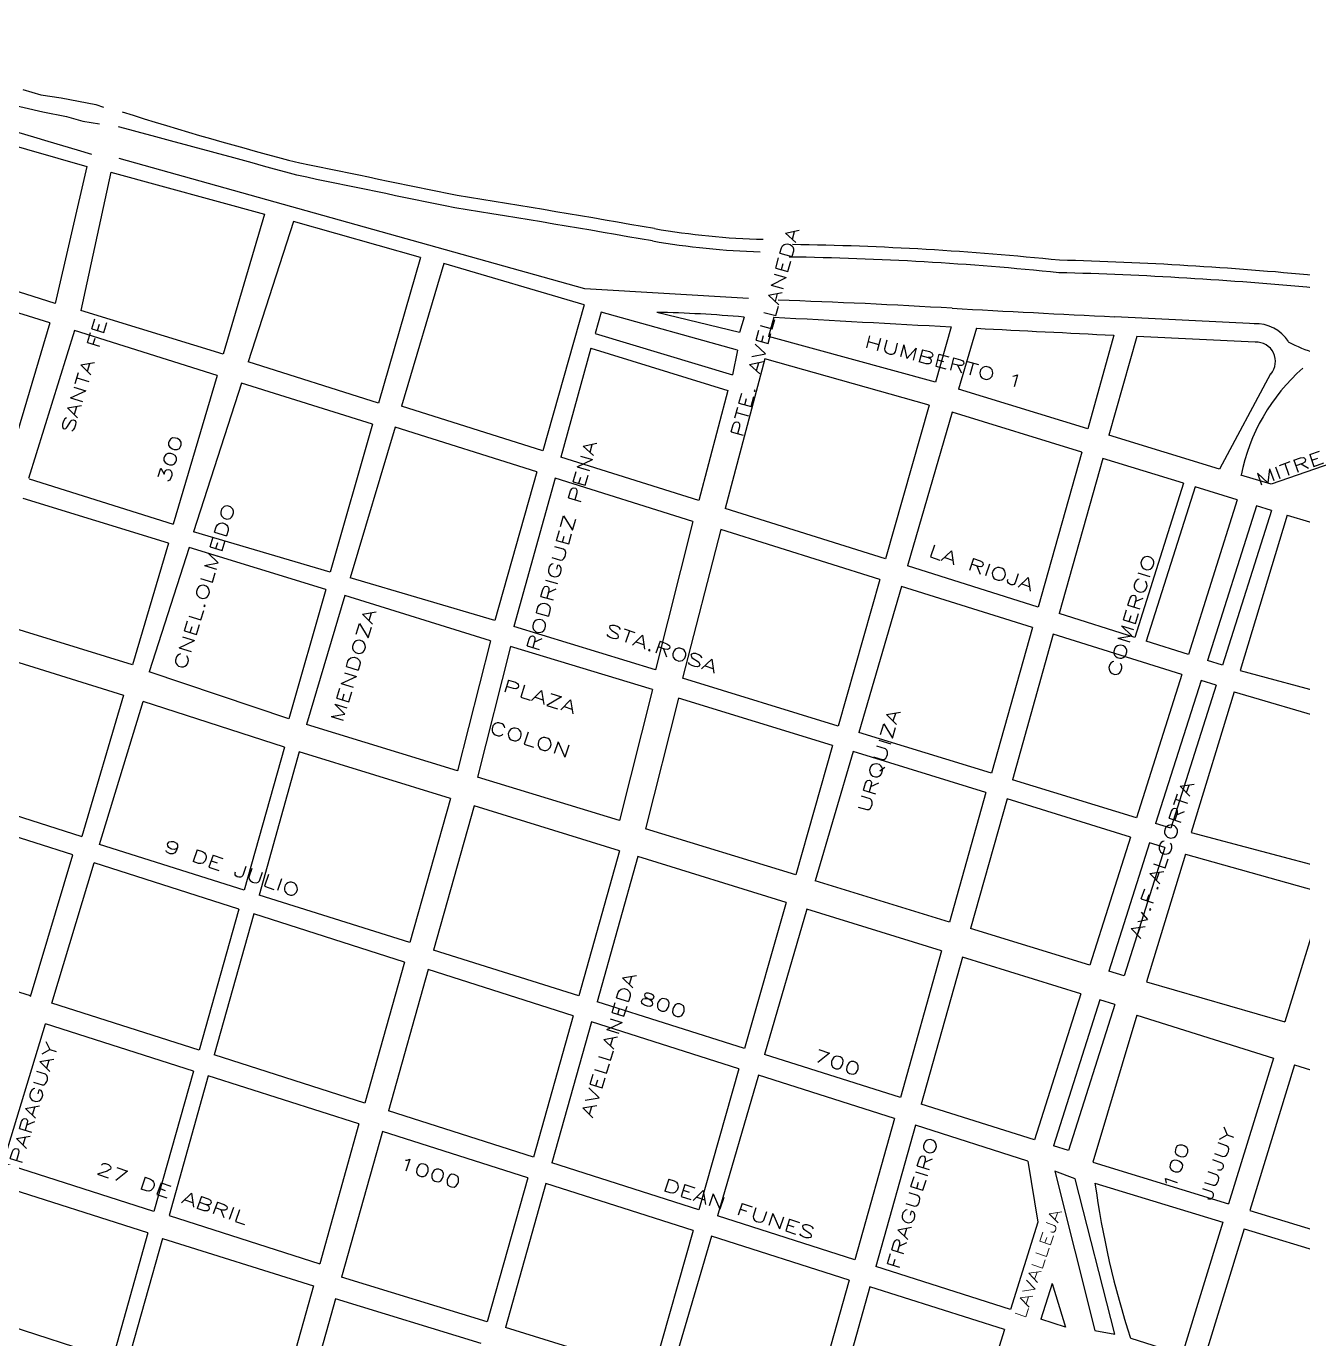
# Model space of a CAD drawing. Header units: millimetres. Extents: x 4374322 to 4409026, y 6503580 to 6534206.
# Drawn here: x 4385911 to 4386930, y 6524708 to 6525756 of the extents above; entities that cross this region are included whole.
import ezdxf

# ---------------------------------------------------------------- set-up
doc = ezdxf.new("R2010")
doc.units = ezdxf.units.MM
for name, color, linetype in [('LINEA CALLE', 252, 'Continuous'), ('NOMBRE CALLE', 252, 'Continuous'), ('RIO', 252, 'Continuous')]:
    doc.layers.add(name, color=color, linetype=linetype)
doc.styles.add('S1', font='ROMANS')

msp = doc.modelspace()

# ---------------------------------------------------------------- linework, layer by layer
at = {"layer": 'LINEA CALLE', "transparency": 33554687}
for p, q in [((4385844.9, 6525676.6), (4385959.2, 6525643.7)), ((4385959.2, 6525643.7), (4385933.9, 6525534.4)), ((4386356.9, 6525545.9), (4385984.9, 6525650)), ((4385978.3, 6525639.3), (4385954.3, 6525528.6)), ((4385978.3, 6525639.3), (4386101.1, 6525605.5)), ((4386101.1, 6525605.5), (4386068.1, 6525493.9)), ((4386124.1, 6525599.7), (4386088.1, 6525487.6)), ((4386225.6, 6525570.9), (4386124.1, 6525599.7)), ((4385933.9, 6525534.4), (4385814.4, 6525572)), ((4386225.6, 6525570.9), (4386192.2, 6525454.8)), ((4386244.2, 6525566.3), (4386210.4, 6525452.2)), ((4386356.4, 6525533.2), (4386244.2, 6525566.3)), ((4386487.7, 6525538.3), (4386356.9, 6525545.9)), ((4385929.6, 6525518.8), (4385878.4, 6525534.9)), ((4386068.1, 6525493.9), (4385954.3, 6525528.6)), ((4386356.4, 6525533.2), (4386323.5, 6525416.6)), ((4386369.9, 6525527.5), (4386365.3, 6525510.2)), ((4386479, 6525496.9), (4386369.9, 6525527.5)), ((4386480.5, 6525511), (4386414.4, 6525527.2)), ((4385929.6, 6525518.8), (4385894.3, 6525400.3)), ((4386484.2, 6525523.4), (4386480.5, 6525511)), ((4386507.9, 6525523.4), (4386503.6, 6525507.9)), ((4386649.6, 6525515.7), (4386637, 6525471.6)), ((4386669.8, 6525514.5), (4386655.5, 6525465.9)), ((4386893.2, 6525518), (4386780.3, 6525523.7)), ((4385949.3, 6525512.6), (4385912.6, 6525394.5)), ((4386063.1, 6525476.9), (4385949.3, 6525512.6)), ((4386365.3, 6525510.2), (4386474.9, 6525477.4)), ((4386637, 6525471.6), (4386503.6, 6525507.9)), ((4386779.6, 6525508.9), (4386758.7, 6525434.2)), ((4386797.9, 6525507.9), (4386775.5, 6525429.1)), ((4386892.5, 6525503.3), (4386797.9, 6525507.9)), ((4386361.8, 6525498.6), (4386337.7, 6525411.6)), ((4386361.8, 6525498.6), (4386471.2, 6525464.8)), ((4386479, 6525496.9), (4386474.9, 6525477.4)), ((4386192.2, 6525454.8), (4386088.1, 6525487.6)), ((4386500.8, 6525490.1), (4386469, 6525370.7)), ((4386632.1, 6525453.1), (4386500.8, 6525490.1)), ((4386063.1, 6525476.9), (4386028.1, 6525358.1)), ((4386904.8, 6525478), (4386863.9, 6525401.9)), ((4386082.7, 6525470.8), (4386044.4, 6525351.9)), ((4386187.4, 6525437.9), (4386082.7, 6525470.8)), ((4386471.2, 6525464.8), (4386447.9, 6525377)), ((4386758.7, 6525434.2), (4386655.5, 6525465.9)), ((4386323.5, 6525416.6), (4386210.4, 6525452.2)), ((4386632.1, 6525453.1), (4386597.2, 6525330.3)), ((4386650.5, 6525447.5), (4386614.6, 6525324.9)), ((4386753.9, 6525415.7), (4386650.5, 6525447.5)), ((4386187.4, 6525437.9), (4386153.5, 6525319.8)), ((4386205.4, 6525435.4), (4386169.4, 6525315.3)), ((4386318.7, 6525399.8), (4386205.4, 6525435.4)), ((4386863.9, 6525401.9), (4386775.5, 6525429.1)), ((4387004, 6525424.3), (4386905.3, 6525389.9)), ((4386447.9, 6525377), (4386337.7, 6525411.6)), ((4386753.9, 6525415.7), (4386719.1, 6525291.9)), ((4386770.7, 6525410.6), (4386735.8, 6525286.7)), ((4386835.2, 6525390.7), (4386770.7, 6525410.6)), ((4386318.7, 6525399.8), (4386285.1, 6525281.1)), ((4385913.1, 6525394.3), (4386028.1, 6525358.1)), ((4386333.1, 6525394.8), (4386300.3, 6525276.4)), ((4386443.2, 6525360.3), (4386333.1, 6525394.8)), ((4386835.2, 6525390.7), (4386796.3, 6525267.6)), ((4386905.3, 6525389.9), (4386881.1, 6525397.1)), ((4386024.2, 6525343), (4385908.2, 6525378.5)), ((4386844.5, 6525387.9), (4386805.5, 6525264.7)), ((4386878.2, 6525377.5), (4386844.5, 6525387.9)), ((4386597.2, 6525330.3), (4386469, 6525370.7)), ((4386878.2, 6525377.5), (4386839.1, 6525254.1)), ((4386893.4, 6525372.8), (4386854.3, 6525249.3)), ((4386905.5, 6525369.1), (4386866.3, 6525245.5)), ((4386905.5, 6525369.1), (4386893.4, 6525372.8)), ((4386443.2, 6525360.3), (4386413.5, 6525241.7)), ((4386918.1, 6525365.3), (4386880.5, 6525241.1)), ((4386918.1, 6525365.3), (4387030.5, 6525331.1)), ((4386153.5, 6525319.8), (4386044.4, 6525351.9)), ((4386465.6, 6525353.8), (4386435, 6525235.1)), ((4386592.6, 6525313.8), (4386465.6, 6525353.8)), ((4386024.2, 6525343), (4385995.5, 6525245.7)), ((4386040.9, 6525339.4), (4386008.8, 6525240.2)), ((4386150.1, 6525305.8), (4386040.9, 6525339.4)), ((4386285.1, 6525281.1), (4386169.4, 6525315.3)), ((4386719.1, 6525291.9), (4386614.6, 6525324.9)), ((4386150.1, 6525305.8), (4386120.4, 6525202.5)), ((4386592.6, 6525313.8), (4386559.3, 6525196.8)), ((4386609.8, 6525308.4), (4386575.7, 6525191.8)), ((4386714.5, 6525275.5), (4386609.8, 6525308.4)), ((4386165.3, 6525301.2), (4386134.5, 6525198.2)), ((4386281.6, 6525264.8), (4386165.3, 6525301.2)), ((4386796.3, 6525267.6), (4386735.8, 6525286.7)), ((4385995.5, 6525245.7), (4385878.2, 6525281.9)), ((4386413.5, 6525241.7), (4386300.3, 6525276.4)), ((4386714.5, 6525275.5), (4386681.8, 6525159.2)), ((4386281.6, 6525264.8), (4386255.3, 6525161)), ((4386731.2, 6525270.3), (4386698.5, 6525154)), ((4386834, 6525238), (4386731.2, 6525270.3)), ((4386839.1, 6525254.1), (4386805.5, 6525264.7)), ((4385870.8, 6525258.1), (4385988.3, 6525221.5)), ((4386297.5, 6525260.4), (4386271.3, 6525156.1)), ((4386411, 6525226.1), (4386297.5, 6525260.4)), ((4386866.3, 6525245.5), (4386854.3, 6525249.3)), ((4386120.4, 6525202.5), (4386008.8, 6525240.2)), ((4386559.3, 6525196.8), (4386435, 6525235.1)), ((4386834, 6525238), (4386797.7, 6525123.6)), ((4386849.2, 6525233.3), (4386812.9, 6525118.9)), ((4386861.2, 6525229.5), (4386849.2, 6525233.3)), ((4386880.5, 6525241.1), (4386993.4, 6525210.9)), ((4385988.3, 6525221.5), (4385955, 6525108.6)), ((4386411, 6525226.1), (4386384.5, 6525121.3)), ((4386861.2, 6525229.5), (4386825, 6525115.2)), ((4386875.8, 6525224.2), (4386841.4, 6525111.9)), ((4386875.8, 6525224.2), (4386987.4, 6525191.4)), ((4385969.3, 6525102.2), (4386004.1, 6525216.4)), ((4386116.9, 6525179.9), (4386004.1, 6525216.4)), ((4386431.8, 6525219), (4386405.5, 6525114.9)), ((4386554.9, 6525181.4), (4386431.8, 6525219)), ((4386255.3, 6525161), (4386134.5, 6525198.2)), ((4386681.8, 6525159.2), (4386575.7, 6525191.8)), ((4386116.9, 6525179.9), (4386084.8, 6525065.7)), ((4386554.9, 6525181.4), (4386525.6, 6525078)), ((4386128.8, 6525176.3), (4386096.7, 6525061.9)), ((4386249.5, 6525138.9), (4386128.8, 6525176.3)), ((4386571.2, 6525176.4), (4386541, 6525073.2)), ((4386677.4, 6525143.7), (4386571.2, 6525176.4)), ((4386384.5, 6525121.3), (4386271.3, 6525156.1)), ((4386797.7, 6525123.6), (4386698.5, 6525154)), ((4385836.2, 6525146.5), (4385955, 6525108.6)), ((4386249.5, 6525138.9), (4386217.2, 6525023.9)), ((4386677.4, 6525143.7), (4386648.3, 6525040.2)), ((4386694.2, 6525138.6), (4386665.1, 6525035.1)), ((4386792.9, 6525108.2), (4386694.2, 6525138.6)), ((4385947.8, 6525094), (4385831.4, 6525131.3)), ((4386268.4, 6525133.1), (4386236, 6525017.9)), ((4386384.6, 6525097.1), (4386268.4, 6525133.1)), ((4386825, 6525115.2), (4386812.9, 6525118.9)), ((4386525.6, 6525078), (4386405.5, 6525114.9)), ((4386792.9, 6525108.2), (4386760.4, 6525005.8)), ((4386841.4, 6525111.9), (4386953.6, 6525082)), ((4386084.8, 6525065.7), (4385969.3, 6525102.2)), ((4386384.6, 6525097.1), (4386352.1, 6524981.3)), ((4386808.1, 6525103.6), (4386775.6, 6525001.1)), ((4386820.2, 6525099.9), (4386787.7, 6524997.4)), ((4386820.2, 6525099.9), (4386808.1, 6525103.6)), ((4385914.1, 6524981), (4385947.8, 6525094)), ((4385931, 6524975.6), (4385964.9, 6525087.6)), ((4386080.6, 6525050.6), (4385964.9, 6525087.6)), ((4386399.2, 6525092.6), (4386366.7, 6524976.7)), ((4386517.7, 6525055.9), (4386399.2, 6525092.6)), ((4386836.8, 6525094.5), (4386805.7, 6524992.6)), ((4386836.8, 6525094.5), (4386947.9, 6525063.5)), ((4386648.3, 6525040.2), (4386541, 6525073.2)), ((4386947.9, 6525063.5), (4386916.1, 6524960.6)), ((4386217.2, 6525023.9), (4386096.7, 6525061.9)), ((4386517.7, 6525055.9), (4386484.6, 6524939.4)), ((4386080.6, 6525050.6), (4386048.9, 6524937.9)), ((4386092.5, 6525046.8), (4386060.8, 6524934.2)), ((4386212.9, 6525008.4), (4386092.5, 6525046.8)), ((4386534.4, 6525050.7), (4386500.4, 6524934.5)), ((4386641.9, 6525017.4), (4386534.4, 6525050.7)), ((4386760.4, 6525005.8), (4386665.1, 6525035.1)), ((4385914.2, 6524981.4), (4385796.4, 6525018.2)), ((4386352.1, 6524981.3), (4386236, 6525017.9)), ((4386641.9, 6525017.4), (4386609, 6524900.2)), ((4386658.7, 6525012.3), (4386625.7, 6524894.9)), ((4386753.1, 6524983), (4386658.7, 6525012.3)), ((4386212.9, 6525008.4), (4386181.2, 6524895.7)), ((4386231.7, 6525002.4), (4386200, 6524889.7)), ((4386347.6, 6524965.4), (4386231.7, 6525002.4)), ((4386787.7, 6524997.4), (4386775.6, 6525001.1)), ((4386805.7, 6524992.6), (4386916.1, 6524960.6)), ((4386753.1, 6524983), (4386716.2, 6524866.3)), ((4386048.9, 6524937.9), (4385931, 6524975.6)), ((4386484.6, 6524939.4), (4386366.7, 6524976.7)), ((4386768.3, 6524978.3), (4386731.3, 6524861.6)), ((4386780.4, 6524974.6), (4386743.4, 6524857.8)), ((4386780.4, 6524974.6), (4386768.3, 6524978.3)), ((4385892.2, 6524847.7), (4385926, 6524959)), ((4386044.2, 6524921.3), (4385926, 6524959)), ((4386347.6, 6524965.4), (4386315.9, 6524852.7)), ((4386362.2, 6524960.7), (4386330.5, 6524848)), ((4386480, 6524923.1), (4386362.2, 6524960.7)), ((4386798, 6524966), (4386762.7, 6524848.7)), ((4386798, 6524966), (4386907.1, 6524931.5)), ((4386181.2, 6524895.7), (4386060.8, 6524934.2)), ((4386609, 6524900.2), (4386500.4, 6524934.5)), ((4386907.1, 6524931.5), (4386871.2, 6524815.3)), ((4386044.2, 6524921.3), (4386012.7, 6524809.3)), ((4386056.1, 6524917.5), (4386024.8, 6524806)), ((4386176.5, 6524879.1), (4386056.1, 6524917.5)), ((4386480, 6524923.1), (4386448, 6524810.5)), ((4386495.6, 6524918.1), (4386462.8, 6524805.8)), ((4386604.3, 6524883.4), (4386495.6, 6524918.1)), ((4386923.8, 6524926.3), (4386888.1, 6524810.1)), ((4386923.8, 6524926.3), (4387035.7, 6524890.9)), ((4386315.9, 6524852.7), (4386200, 6524889.7)), ((4386716.2, 6524866.3), (4386625.7, 6524894.9)), ((4386176.5, 6524879.1), (4386145.1, 6524767.4)), ((4386604.3, 6524883.4), (4386572.6, 6524770.7)), ((4386621, 6524878.1), (4386589.3, 6524765.3)), ((4386710.8, 6524849.4), (4386621, 6524878.1)), ((4386195.3, 6524873.1), (4386162.6, 6524756.7)), ((4386311.3, 6524836.2), (4386195.3, 6524873.1)), ((4386743.4, 6524857.8), (4386731.3, 6524861.6)), ((4386012.7, 6524809.3), (4385892.2, 6524847.7)), ((4386448, 6524810.5), (4386330.5, 6524848)), ((4386710.8, 6524849.4), (4386718.9, 6524800.7)), ((4386762.7, 6524848.7), (4386871.2, 6524815.3)), ((4386311.3, 6524836.2), (4386278.9, 6524721)), ((4386748.7, 6524835.2), (4386732.3, 6524841.5)), ((4386732.3, 6524841.5), (4386764.5, 6524714.1)), ((4386780.3, 6524711.2), (4386748.7, 6524835.2)), ((4386007.9, 6524792.1), (4385887.1, 6524830.7)), ((4386325.9, 6524831.5), (4386293.5, 6524716.5)), ((4386443.4, 6524794.1), (4386325.9, 6524831.5)), ((4386764.5, 6524831.9), (4386866.7, 6524800.6)), ((4386024.8, 6524806), (4386145.1, 6524767.4)), ((4386572.6, 6524770.7), (4386462.8, 6524805.8)), ((4386888.1, 6524810.1), (4386998.3, 6524776.1)), ((4386007.9, 6524792.1), (4385979.6, 6524691.3)), ((4386443.4, 6524794.1), (4386411, 6524680.3)), ((4386718.9, 6524800.7), (4386697.1, 6524730.9)), ((4386866.7, 6524800.6), (4386834.1, 6524695)), ((4386883.6, 6524795.4), (4386851.1, 6524689.6)), ((4386883.6, 6524795.4), (4386994.9, 6524761.3)), ((4386019.6, 6524787.6), (4385991.4, 6524687.5)), ((4386019.6, 6524787.6), (4386140.2, 6524749.7)), ((4386458, 6524789.4), (4386424.8, 6524676.1)), ((4386568, 6524754.4), (4386458, 6524789.4)), ((4386697.1, 6524730.9), (4386589.3, 6524765.3)), ((4386140.2, 6524749.7), (4386111.7, 6524648.4)), ((4386278.9, 6524721), (4386162.6, 6524756.7)), ((4386568, 6524754.4), (4386536.4, 6524641.8)), ((4386584.7, 6524749.1), (4386553.1, 6524636.7)), ((4386692.1, 6524714.9), (4386584.7, 6524749.1)), ((4386730.2, 6524751.7), (4386721.3, 6524723.2)), ((4386730.2, 6524751.7), (4386740.9, 6524716.9)), ((4386157.8, 6524739.5), (4386130.4, 6524642.3)), ((4386274.1, 6524703.8), (4386157.8, 6524739.5)), ((4385856.9, 6524731.1), (4385979.6, 6524691.3)), ((4386740.9, 6524716.9), (4386721.3, 6524723.2)), ((4386411, 6524680.3), (4386293.5, 6524716.5)), ((4386692.1, 6524714.9), (4386657.6, 6524604.5)), ((4386764.5, 6524714.1), (4386780.3, 6524711.2)), ((4386793, 6524708), (4386834.1, 6524695))]:
    msp.add_line(p, q, dxfattribs=at)
for centre, radius, start, end in [((4383561.9, 6517617.9), 8386.6, 73.36252, 76.00698), ((4386326.2, 6520073.4), 5466.7, 86.6002, 88.0586), ((4386394, 6524495), 1032.4, 84.9927, 88.8697), ((4387572.4, 6541933.1), 16428.5, 266.78243, 267.23641), ((4387849.9, 6548876.9), 23392, 266.71112, 267.05874), ((4390078.1, 6592098.3), 66671, 267.069689, 267.164182), ((4386893.4, 6525488.1), 30, 31.5816, 93.3872), ((4386971.7, 6525600.7), 110.4, 241.4378, 265.5495), ((4386893.4, 6525488.1), 15.3, 318.4505, 93.3872), ((4387031.8, 6525367.1), 153.6, 131.2523, 168.7445), ((4387454.4, 6524925.3), 696.2, 187.709, 198.1857)]:
    msp.add_arc(centre, radius, start, end, dxfattribs=at)
at = {"layer": 'RIO', "transparency": 33554687}
for p, q in [((4385907.9, 6525705.1), (4385922.3, 6525701)), ((4385894.1, 6525694.3), (4385923.9, 6525687.3)), ((4385922.3, 6525701), (4385938.6, 6525698.4)), ((4385938.6, 6525698.4), (4385966.4, 6525693.1)), ((4385966.4, 6525693.1), (4385972.5, 6525691)), ((4385923.9, 6525687.3), (4385942.9, 6525683.6)), ((4385942.9, 6525683.6), (4385955.9, 6525679.9)), ((4385955.9, 6525679.9), (4385969.2, 6525677.7))]:
    msp.add_line(p, q, dxfattribs=at)
for centre, radius, start, end in [((4386831.5, 6528348), 2791.3, 252.3973, 255.4272), ((4381186.6, 6507715.7), 18589.5, 74.5882, 75.04296), ((4344617.1, 6324609.9), 205277.7, 78.29712, 78.332968), ((4344617.1, 6324609.9), 205267.7, 78.297055, 78.333032), ((4384739.2, 6516072), 9668, 80.03237, 80.98004), ((4384739.2, 6516072), 9658, 80.03237, 80.98143), ((4386513, 6526165.1), 579.7, 260.0324, 268.6644), ((4386513, 6526165.1), 589.7, 260.0324, 268.4473), ((4386488.2, 6523168.2), 2413.4, 84.1014, 89.1773), ((4386488.2, 6523168.2), 2403.4, 84.0922, 89.2352), ((4386658.5, 6522568.5), 3001.4, 84.6058, 88.5157), ((4386658.5, 6522568.5), 2991.4, 84.5973, 88.5231)]:
    msp.add_arc(centre, radius, start, end, dxfattribs=at)

# ---------------------------------------------------------------- texts
at = {"layer": 'NOMBRE CALLE', "linetype": 'Continuous', "transparency": 33554687, "style": 'S1', "width": 1.5}
for s, height, rotation, p in [('PTE. AVELLANEDA', 10, 74.7351, (4386482.8, 6525426.6)), ('SANTA FE', 10, 73, (4385947.8, 6525430.1)), ('HUMBERTO 1', 10, 345.2364, (4386579.4, 6525499.5)), ('300', 10, 73, (4386024.8, 6525390.1)), ('RODRIGUEZ PENA', 10, 74.3066, (4386319.7, 6525255.6)), ('MITRE', 10, 19.5862, (4386895.2, 6525388.5)), ('CNEL.OLMEDO', 10, 73, (4386037.8, 6525241.1)), ('LA RIOJA', 10, 341, (4386630.7, 6525332.7)), ('COMERCIO', 10, 73, (4386783.5, 6525235.1)), ('MENDOZA', 10, 73, (4386163, 6525199)), ('STA.ROSA', 10, 341, (4386372.4, 6525269.3)), ('PLAZA', 10, 342.3407, (4386290.5, 6525224.8)), ('URQUIZA', 10, 73, (4386584.2, 6525126.8)), ('COLON', 10, 342.3407, (4386279.8, 6525191.6)), ('Av.F.ALCORTA', 10, 71, (4386800.9, 6525026.5)), ('9 DE JULIO', 10, 341, (4386019.6, 6525097)), ('AVELLANEDA', 10, 73, (4386363.2, 6524883.4)), ('800', 10, 341, (4386399.7, 6524975.7)), ('PARAGUAY', 10, 73, (4385906.7, 6524846.1)), ('700', 10, 341, (4386538.7, 6524929.7)), ('JUJUY', 10, 71, (4386857.3, 6524817)), ('FRAGUEIRO', 10, 73, (4386607.5, 6524762.2)), ('100', 10, 71, (4386827.9, 6524825.6)), ('27 DE ABRIL', 10, 341, (4385965.9, 6524839.7)), ('1000', 10, 341, (4386207.3, 6524843.7)), ('DEAN FUNES', 10, 341.7139, (4386418.5, 6524826.3)), ('LAVALLEJA', 9, 71, (4386708.4, 6524723))]:
    msp.add_text(s, height=height, rotation=rotation, dxfattribs=at).set_placement(p)

doc.saveas('drawing.dxf')
